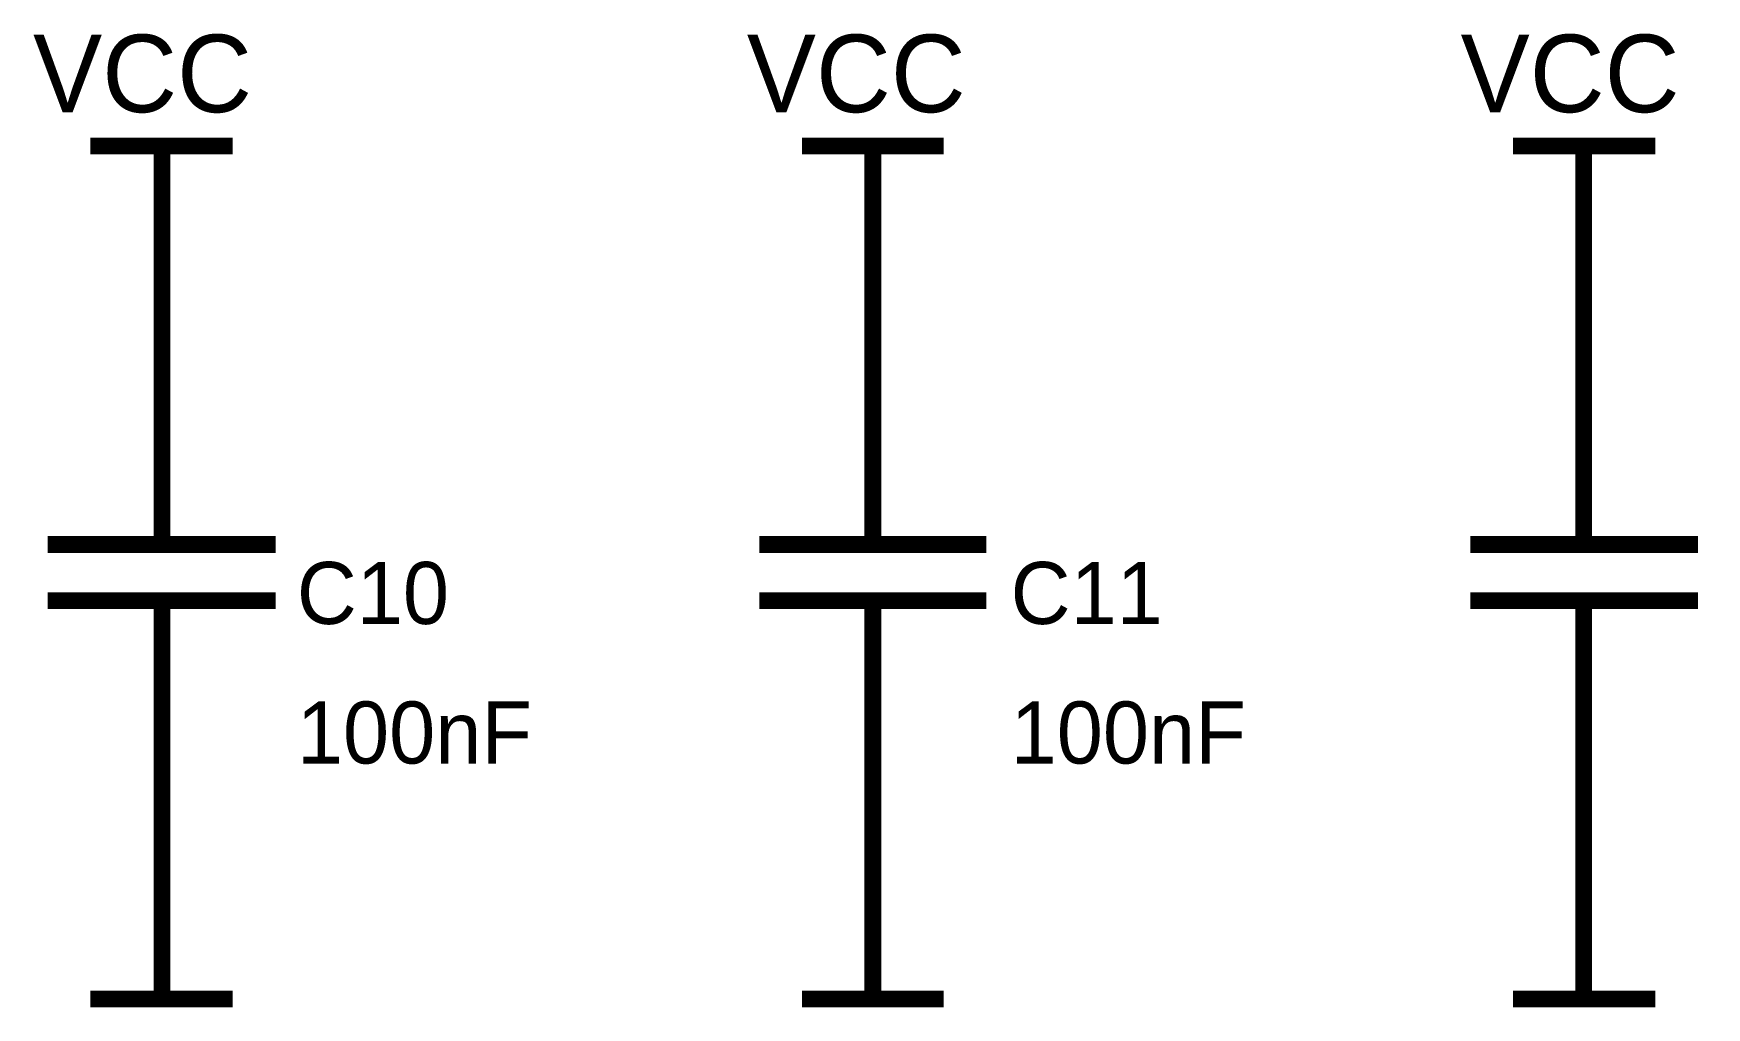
# Model space of a CAD drawing. Header units: millimetres. Extents: x 0 to 11.5, y 0 to 7.6.
# Drawn here: x 4.31 to 5.487, y 3.394 to 4.079 of the extents above; entities that cross this region are included whole.
import ezdxf

# ---------------------------------------------------------------- set-up
doc = ezdxf.new("R2010")
doc.units = ezdxf.units.MM
doc.header["$MEASUREMENT"] = 0
doc.layers.add('Sheet', color=255, linetype='Continuous')

msp = doc.modelspace()

# ---------------------------------------------------------------- linework, layer by layer
at = {"layer": 'Sheet', "const_width": 0.0118}
for points in [[(4.35, 3.9997), (4.4502, 3.9997)], [(4.4005, 3.8995), (4.4005, 3.9997)], [(4.8505, 3.9997), (4.9501, 3.9997)], [(4.9003, 3.8995), (4.9003, 3.9997)], [(5.3504, 3.9997), (5.4506, 3.9997)], [(5.4002, 3.8995), (5.4002, 3.9997)], [(4.4005, 3.8), (4.4005, 3.8995)], [(4.9003, 3.8), (4.9003, 3.8995)], [(5.4002, 3.8), (5.4002, 3.8995)], [(4.4005, 3.8), (4.4005, 3.7196)], [(4.9003, 3.8), (4.9003, 3.7196)], [(5.4002, 3.8), (5.4002, 3.7196)], [(4.32, 3.7196), (4.4803, 3.7196)], [(4.8205, 3.7196), (4.9801, 3.7196)], [(5.3204, 3.7196), (5.4806, 3.7196)], [(4.4803, 3.6801), (4.32, 3.6801)], [(4.4005, 3.6801), (4.4005, 3.5996)], [(4.9801, 3.6801), (4.8205, 3.6801)], [(4.9003, 3.6801), (4.9003, 3.5996)], [(5.4806, 3.6801), (5.3204, 3.6801)], [(5.4002, 3.6801), (5.4002, 3.5996)], [(4.4005, 3.5996), (4.4005, 3.5001)], [(4.9003, 3.5996), (4.9003, 3.5001)], [(5.4002, 3.5996), (5.4002, 3.5001)], [(4.4005, 3.5001), (4.4005, 3.4)], [(4.9003, 3.5001), (4.9003, 3.4)], [(5.4002, 3.5001), (5.4002, 3.4)], [(4.35, 3.4), (4.4502, 3.4)], [(4.8505, 3.4), (4.9501, 3.4)], [(5.3504, 3.4), (5.4506, 3.4)]]:
    msp.add_lwpolyline(points, dxfattribs=at)

# ---------------------------------------------------------------- texts
at = {"layer": 'Sheet'}
for s, height, p in [('VCC', 0.05452, (4.3098, 4.0235)), ('VCC', 0.05452, (4.8117, 4.0235)), ('VCC', 0.05452, (5.3136, 4.0235)), ('C10', 0.04362, (4.4953, 3.6637)), ('C11', 0.04362, (4.9972, 3.6637)), ('100nF', 0.04362, (4.4953, 3.5656)), ('100nF', 0.04362, (4.9972, 3.5656))]:
    msp.add_text(s, height=height, dxfattribs=at).set_placement(p)

doc.saveas('drawing.dxf')
